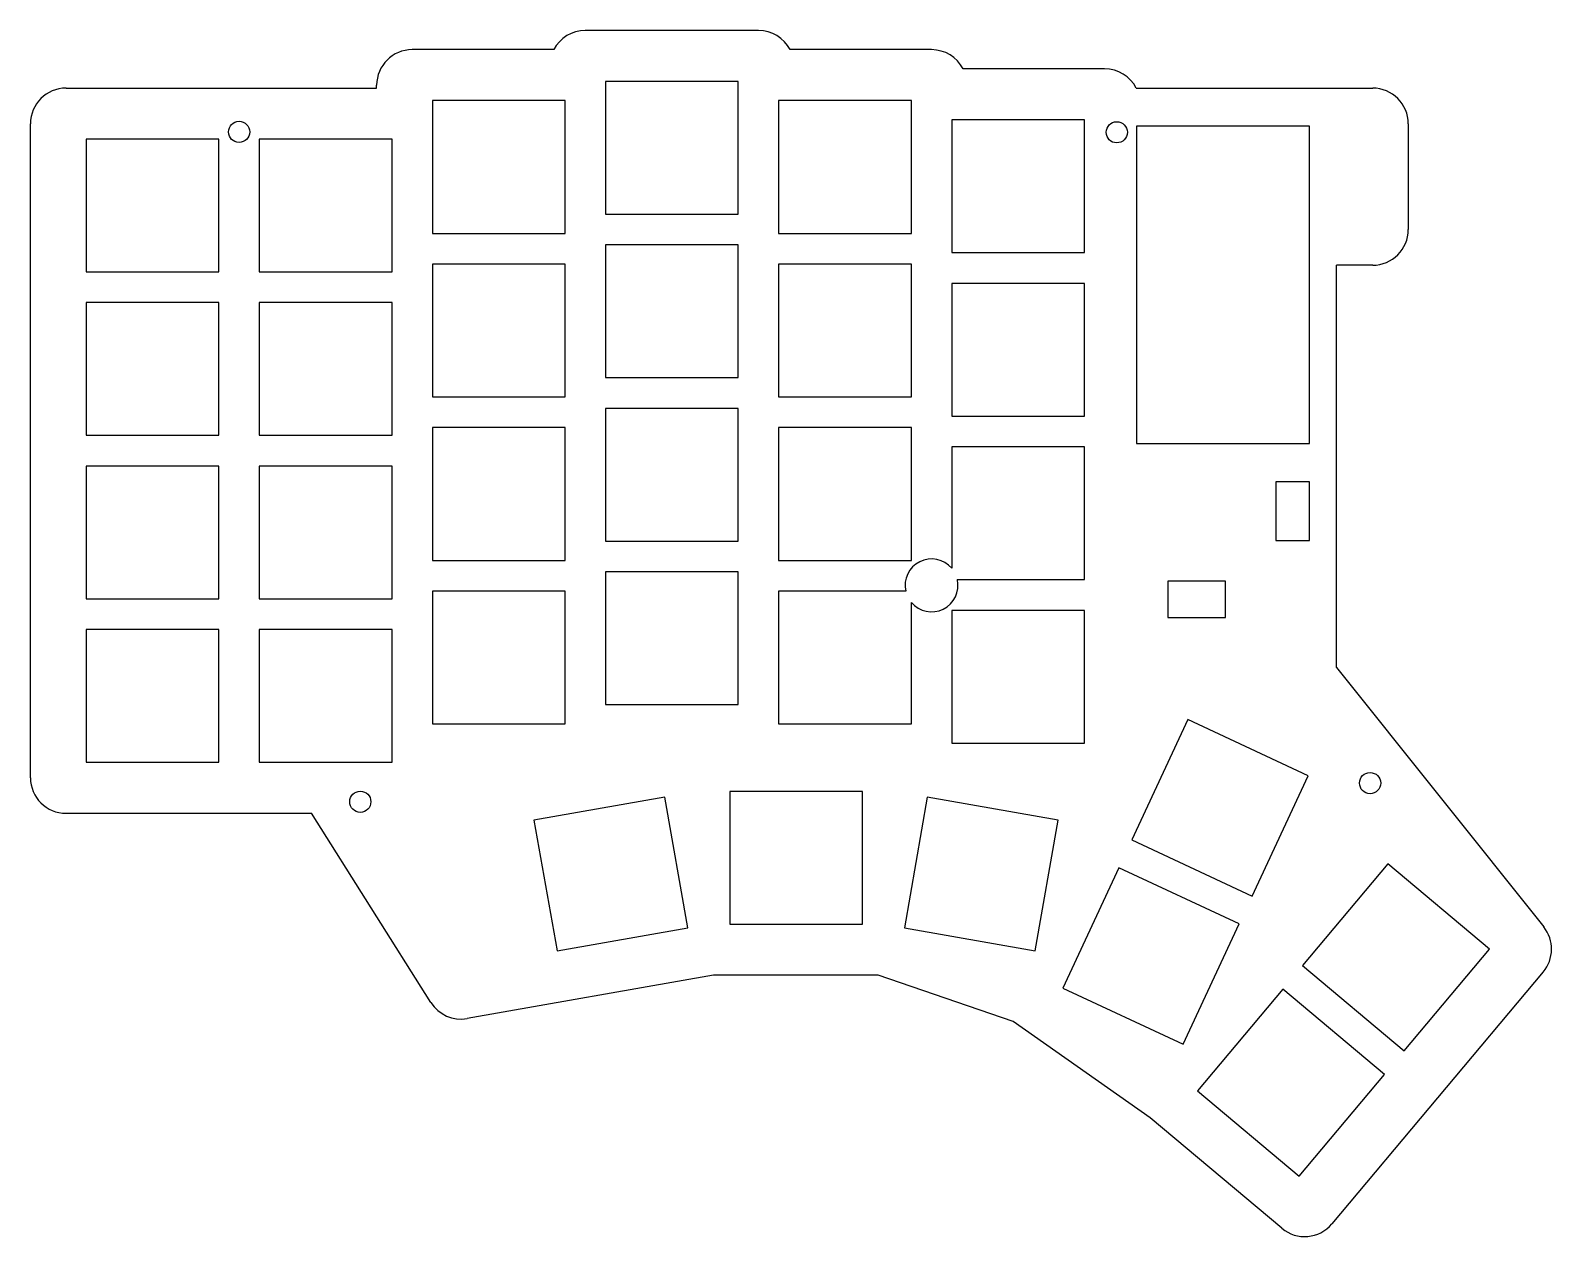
# Model space of a CAD drawing. Header units: millimetres. Extents: x 87 to 245, y -156 to -31.
import ezdxf

# ---------------------------------------------------------------- set-up
doc = ezdxf.new("R2010")
doc.units = ezdxf.units.MM

msp = doc.modelspace()

# ---------------------------------------------------------------- linework, layer by layer
for p, q in [((163, -30.8), (145, -30.8)), ((141.71, -32.8), (127, -32.8)), ((181, -32.8), (166.29, -32.8)), ((160.9, -36.1), (147.1, -36.1)), ((147.1, -36.1), (147.1, -49.9)), ((160.9, -49.9), (160.9, -36.1)), ((199, -34.8), (184.29, -34.8)), ((91, -36.8), (123.3, -36.8)), ((123.3, -36.8), (123.3, -36.5)), ((202.29, -36.8), (226.87, -36.8)), ((142.9, -38.1), (129.1, -38.1)), ((129.1, -38.1), (129.1, -51.9)), ((142.9, -51.9), (142.9, -38.1)), ((178.9, -38.1), (165.1, -38.1)), ((165.1, -38.1), (165.1, -51.9)), ((178.9, -51.9), (178.9, -38.1)), ((87.3, -108.5), (87.3, -40.5)), ((196.9, -40.1), (183.1, -40.1)), ((183.1, -40.1), (183.1, -53.9)), ((196.9, -53.9), (196.9, -40.1)), ((220.3, -40.75), (202.3, -40.75)), ((202.3, -40.75), (202.3, -73.75)), ((220.3, -73.75), (220.3, -40.75)), ((230.57, -40.5), (230.57, -51.51)), ((106.9, -42.1), (93.1, -42.1)), ((93.1, -42.1), (93.1, -55.9)), ((106.9, -55.9), (106.9, -42.1)), ((124.9, -42.1), (111.1, -42.1)), ((111.1, -42.1), (111.1, -55.9)), ((124.9, -55.9), (124.9, -42.1)), ((147.1, -49.9), (160.9, -49.9)), ((129.1, -51.9), (142.9, -51.9)), ((165.1, -51.9), (178.9, -51.9)), ((160.9, -53.1), (147.1, -53.1)), ((147.1, -53.1), (147.1, -66.9)), ((160.9, -66.9), (160.9, -53.1)), ((142.9, -55.1), (129.1, -55.1)), ((129.1, -55.1), (129.1, -68.9)), ((142.9, -68.9), (142.9, -55.1)), ((178.9, -55.1), (165.1, -55.1)), ((165.1, -55.1), (165.1, -68.9)), ((178.9, -68.9), (178.9, -55.1)), ((183.1, -53.9), (196.9, -53.9)), ((226.87, -55.21), (223.1, -55.21)), ((223.1, -97.05), (223.1, -55.21)), ((93.1, -55.9), (106.9, -55.9)), ((111.1, -55.9), (124.9, -55.9)), ((196.9, -57.1), (183.1, -57.1)), ((183.1, -57.1), (183.1, -70.9)), ((196.9, -70.9), (196.9, -57.1)), ((106.9, -59.1), (93.1, -59.1)), ((93.1, -59.1), (93.1, -72.9)), ((106.9, -72.9), (106.9, -59.1)), ((124.9, -59.1), (111.1, -59.1)), ((111.1, -59.1), (111.1, -72.9)), ((124.9, -72.9), (124.9, -59.1)), ((147.1, -66.9), (160.9, -66.9)), ((129.1, -68.9), (142.9, -68.9)), ((165.1, -68.9), (178.9, -68.9)), ((160.9, -70.1), (147.1, -70.1)), ((147.1, -70.1), (147.1, -83.9)), ((160.9, -83.9), (160.9, -70.1)), ((183.1, -70.9), (196.9, -70.9)), ((142.9, -72.1), (129.1, -72.1)), ((129.1, -72.1), (129.1, -85.9)), ((142.9, -85.9), (142.9, -72.1)), ((178.9, -72.1), (165.1, -72.1)), ((165.1, -72.1), (165.1, -85.9)), ((178.9, -85.9), (178.9, -72.1)), ((93.1, -72.9), (106.9, -72.9)), ((111.1, -72.9), (124.9, -72.9)), ((196.9, -74.1), (183.1, -74.1)), ((183.1, -74.1), (183.1, -86.72)), ((196.9, -87.9), (196.9, -74.1)), ((202.3, -73.75), (220.3, -73.75)), ((106.9, -76.1), (93.1, -76.1)), ((93.1, -76.1), (93.1, -89.9)), ((106.9, -89.9), (106.9, -76.1)), ((124.9, -76.1), (111.1, -76.1)), ((111.1, -76.1), (111.1, -89.9)), ((124.9, -89.9), (124.9, -76.1)), ((220.3, -77.75), (216.8, -77.75)), ((216.8, -77.75), (216.8, -83.85)), ((220.3, -83.85), (220.3, -77.75)), ((147.1, -83.9), (160.9, -83.9)), ((216.8, -83.85), (220.3, -83.85)), ((129.1, -85.9), (142.9, -85.9)), ((165.1, -85.9), (178.9, -85.9)), ((160.9, -87.1), (147.1, -87.1)), ((147.1, -87.1), (147.1, -100.9)), ((160.9, -100.9), (160.9, -87.1)), ((183.68, -87.9), (196.9, -87.9)), ((211.57, -88.05), (205.57, -88.05)), ((205.57, -88.05), (205.57, -91.85)), ((211.57, -91.85), (211.57, -88.05)), ((93.1, -89.9), (106.9, -89.9)), ((111.1, -89.9), (124.9, -89.9)), ((142.9, -89.1), (129.1, -89.1)), ((129.1, -89.1), (129.1, -102.9)), ((142.9, -102.9), (142.9, -89.1)), ((178.32, -89.1), (165.1, -89.1)), ((165.1, -89.1), (165.1, -102.9)), ((178.9, -102.9), (178.9, -90.28)), ((196.9, -91.1), (183.1, -91.1)), ((183.1, -91.1), (183.1, -104.9)), ((196.9, -104.9), (196.9, -91.1)), ((106.9, -93.1), (93.1, -93.1)), ((93.1, -93.1), (93.1, -106.9)), ((106.9, -106.9), (106.9, -93.1)), ((124.9, -93.1), (111.1, -93.1)), ((111.1, -93.1), (111.1, -106.9)), ((124.9, -106.9), (124.9, -93.1)), ((205.57, -91.85), (211.57, -91.85)), ((223.1, -97.05), (244.66, -124.01)), ((147.1, -100.9), (160.9, -100.9)), ((207.66, -102.46), (201.83, -114.97)), ((220.17, -108.29), (207.66, -102.46)), ((129.1, -102.9), (142.9, -102.9)), ((165.1, -102.9), (178.9, -102.9)), ((183.1, -104.9), (196.9, -104.9)), ((93.1, -106.9), (106.9, -106.9)), ((111.1, -106.9), (124.9, -106.9)), ((214.33, -120.8), (220.17, -108.29)), ((153.25, -110.52), (139.66, -112.92)), ((155.65, -124.11), (153.25, -110.52)), ((173.81, -109.93), (160.01, -109.93)), ((160.01, -109.93), (160.01, -123.73)), ((173.81, -123.73), (173.81, -109.93)), ((180.56, -110.52), (178.17, -124.11)), ((194.15, -112.92), (180.56, -110.52)), ((91, -112.2), (116.51, -112.2)), ((128.94, -131.87), (116.51, -112.2)), ((139.66, -112.92), (142.06, -126.51)), ((191.76, -126.51), (194.15, -112.92)), ((201.83, -114.97), (214.33, -120.8)), ((200.48, -117.87), (194.64, -130.38)), ((212.98, -123.7), (200.48, -117.87)), ((228.45, -117.47), (219.58, -128.04)), ((239.02, -126.34), (228.45, -117.47)), ((142.06, -126.51), (155.65, -124.11)), ((160.01, -123.73), (173.81, -123.73)), ((178.17, -124.11), (191.76, -126.51)), ((207.15, -136.21), (212.98, -123.7)), ((230.15, -136.91), (239.02, -126.34)), ((219.58, -128.04), (230.15, -136.91)), ((158.34, -129.03), (132.71, -133.54)), ((175.45, -129.03), (158.34, -129.03)), ((189.5, -133.85), (175.45, -129.03)), ((244.61, -128.7), (222.63, -154.89)), ((194.64, -130.38), (207.15, -136.21)), ((217.52, -130.49), (208.65, -141.06)), ((228.09, -139.36), (217.52, -130.49)), ((203.72, -143.85), (189.5, -133.85)), ((219.22, -149.93), (228.09, -139.36)), ((208.65, -141.06), (219.22, -149.93)), ((217.42, -155.34), (203.72, -143.85))]:
    msp.add_line(p, q)
for centre in [(109, -41.35), (200.26, -41.39), (226.6, -109.06), (121.6, -111)]:
    msp.add_circle(centre, 1.1)
for centre, radius, start, end in [((145, -34.5), 3.7, 90, 152.6478), ((163, -34.5), 3.7, 27.3522, 90), ((127, -36.5), 3.7, 90, 180), ((181, -36.5), 3.7, 27.3522, 90), ((199, -38.5), 3.7, 27.3522, 90), ((91, -40.5), 3.7, 90, 180), ((226.87, -40.5), 3.7, 0, 90), ((226.87, -51.51), 3.7, 270, 360), ((181, -88.5), 2.75, 400.2142, 552.6023), ((181, -88.5), 2.75, 220.2142, 372.6023), ((91, -108.5), 3.7, 180, 270), ((241.77, -126.33), 3.7, 320, 398.6485), ((132.07, -129.9), 3.7, 212.2808, 279.9749), ((219.8, -152.51), 3.7, 230, 320)]:
    msp.add_arc(centre, radius, start, end)

doc.saveas('drawing.dxf')
